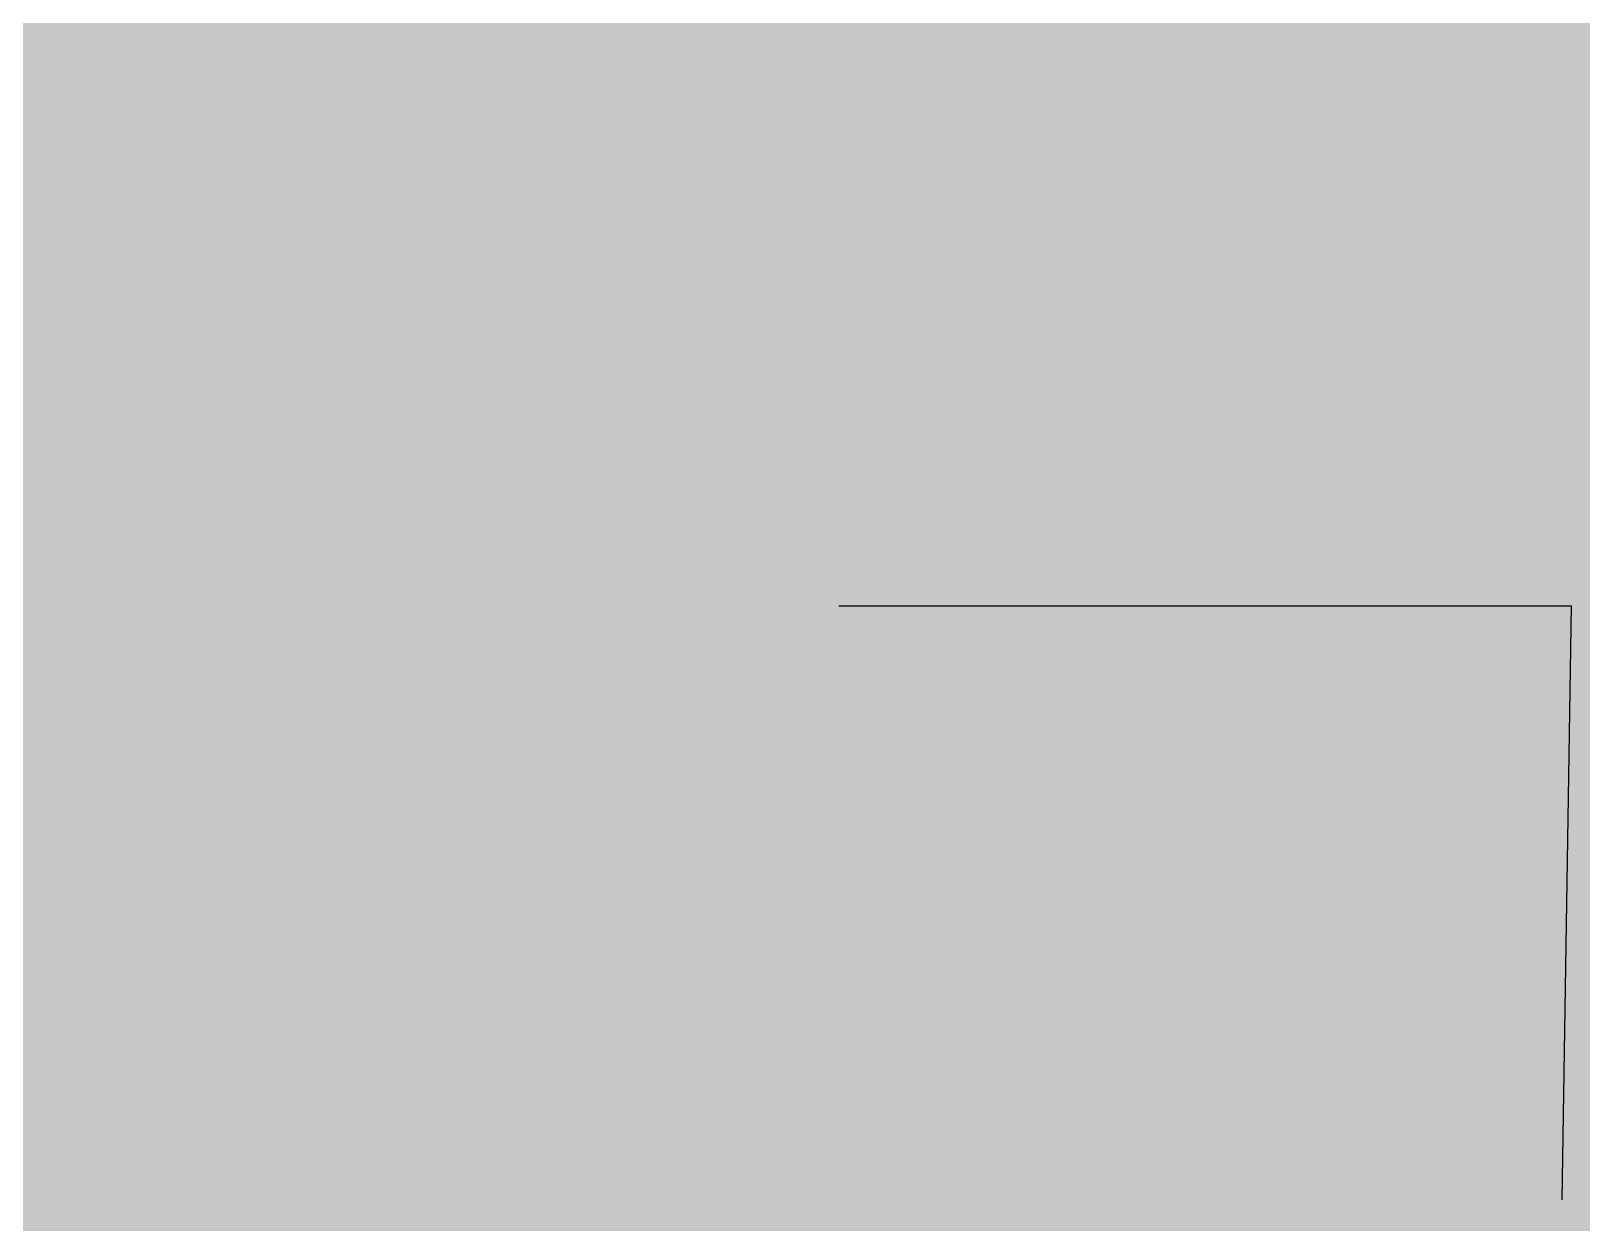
# Model space of a CAD drawing. Header units: metres. Extents: x -331 to 2982, y 362 to 2539.
# Drawn here: x -240.38 to -224.71, y 723.55 to 735.59 of the extents above; entities that cross this region are included whole.
import ezdxf

# ---------------------------------------------------------------- set-up
doc = ezdxf.new("R2010")
doc.units = ezdxf.units.M
doc.layers.add('_salas', color=251, linetype='Continuous', plot=False)

msp = doc.modelspace()

# ---------------------------------------------------------------- hatches: boundary and pattern name
at = {"layer": '_salas', "transparency": 33554559}
h = msp.add_hatch(color=256, dxfattribs=at)
h.dxf.hatch_style = 1
h.paths.add_polyline_path([(-202.2186644936596, 752.5336188863771), (-202.2186644936596, 757.4836188863769), (-224.9186644936593, 757.4836188863769), (-224.9186644936593, 752.5336188863771), (-250.565052138773, 752.5336188863771), (-250.532420138867, 715.3384731589654), (-217.3686644936591, 715.3384731589654), (-217.3686645025938, 711.4585323740471), (-216.6551605779531, 711.4585323724041), (-202.855318827711, 685.6587393506029), (-190.6691936012121, 685.6587393480286), (-176.9971663505839, 711.4585322810767), (-176.9971663505839, 728.4839010727273), (-168.2686644936593, 728.4839010727273), (-168.2686644936593, 726.2739010727273), (-165.2968713790337, 726.2739010727273), (-165.2968713790337, 728.3731304871753), (-156.3884991237687, 745.9839010727269), (-154.3807844408711, 745.9839010727273), (-154.3807844408718, 752.4839010727278)])
h.paths.add_polyline_path([(-189.6223630654827, 705.5585323170719), (-195.7720420552323, 694.0517081222129), (-197.556293599333, 694.0517081222129), (-203.7059726100274, 705.5585323562616)], flags=16)
h = msp.add_hatch(color=256, dxfattribs=at)
h.dxf.hatch_style = 1
h.paths.add_polyline_path([(-238.3471448640493, 740.8019385505663), (-237.8945965240897, 741.2544868905256), (-238.3471448640488, 741.707035230485), (-238.7996932040081, 741.2544868905256)])
h.paths.add_polyline_path([(-237.8945971641618, 735.0044868905334), (-238.3471455041207, 735.4570352304922), (-238.7996938440805, 735.0044868905329), (-238.3471455041212, 734.551938550574)])
h.paths.add_polyline_path([(-246.0971455041232, 734.4869860969056), (-245.6445971641637, 734.939534436865), (-246.0971455041228, 735.3920827768238), (-246.5496938440823, 734.9395344368645)], flags=17)
h.paths.add_polyline_path([(-238.3471455041221, 728.3019389403594), (-237.8945971641625, 728.7544872803187), (-238.3471455041216, 729.207035620278), (-238.7996938440809, 728.7544872803187)])
h.paths.add_polyline_path([(-254.6971455041211, 740.801938550574), (-254.2445971641617, 741.2544868905334), (-254.6971455041206, 741.7070352304922), (-255.1496938440804, 741.2544868905329)])
h.paths.add_polyline_path([(-254.697145504124, 734.4869860969056), (-254.2445971641645, 734.939534436865), (-254.6971455041236, 735.3920827768238), (-255.1496938440831, 734.9395344368645)])
h.paths.add_polyline_path([(-246.0971455041216, 697.051938519251), (-245.6445971641621, 697.5044868592108), (-246.0971455041212, 697.9570351991697), (-246.5496938440805, 697.5044868592099)], flags=17)
h.paths.add_polyline_path([(-246.0971455041212, 685.931938550726), (-245.6445971641618, 686.3844868906854), (-246.0971455041207, 686.8370352306442), (-246.5496938440805, 686.3844868906849)])
h.paths.add_polyline_path([(-254.6971455041215, 685.931938550726), (-254.2445971641622, 686.3844868906854), (-254.6971455041211, 686.8370352306442), (-255.1496938440808, 686.3844868906849)])
h.paths.add_polyline_path([(-246.0246324558315, 731.8794868905347), (-244.0121455041179, 731.879486890633), (-244.0121455041179, 731.9544868906319), (-243.8221455041179, 731.9544868906319), (-243.8221455041179, 700.5544868904349), (-244.0121455041179, 700.5544868904349), (-244.0121455041179, 700.6294868904347), (-246.0271542812142, 700.629486890532), (-246.0251543702899, 700.3649203133605, -1.007424725468082), (-254.7646453739668, 700.2974522009586), (-254.7646315489463, 732.2374125464125, -0.005135223154428722), (-254.764652707894, 732.2400379163068, -1.039799903503063)])
h.paths.add_polyline_path([(-246.0971455041212, 692.5394868905346), (-246.0971455041212, 692.7294868905351), (-254.3254550285395, 692.7294868905351), (-254.3254550285386, 692.5394868905346)])

# ---------------------------------------------------------------- linework, layer by layer
at = {"layer": '_salas'}
for p, q in [((-224.8186644936562, 729.7836188863744), (-232.2186644936561, 729.7836188863744)), ((-224.9124014820534, 723.783618886374), (-224.8186644936562, 729.7836188863744))]:
    msp.add_line(p, q, dxfattribs=at)

doc.saveas('drawing.dxf')
